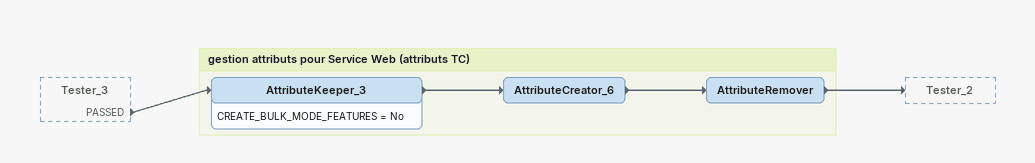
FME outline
Tester_3 [outside]
    PASSED -> AttributeKeeper_3

Bookmark: gestion attributs pour Service Web (attributs TC)
AttributeKeeper_3
    CREATE_BULK_MODE_FEATURES = No
    -> AttributeCreator_6
AttributeCreator_6
    -> AttributeRemover
AttributeRemover
    -> Tester_2
